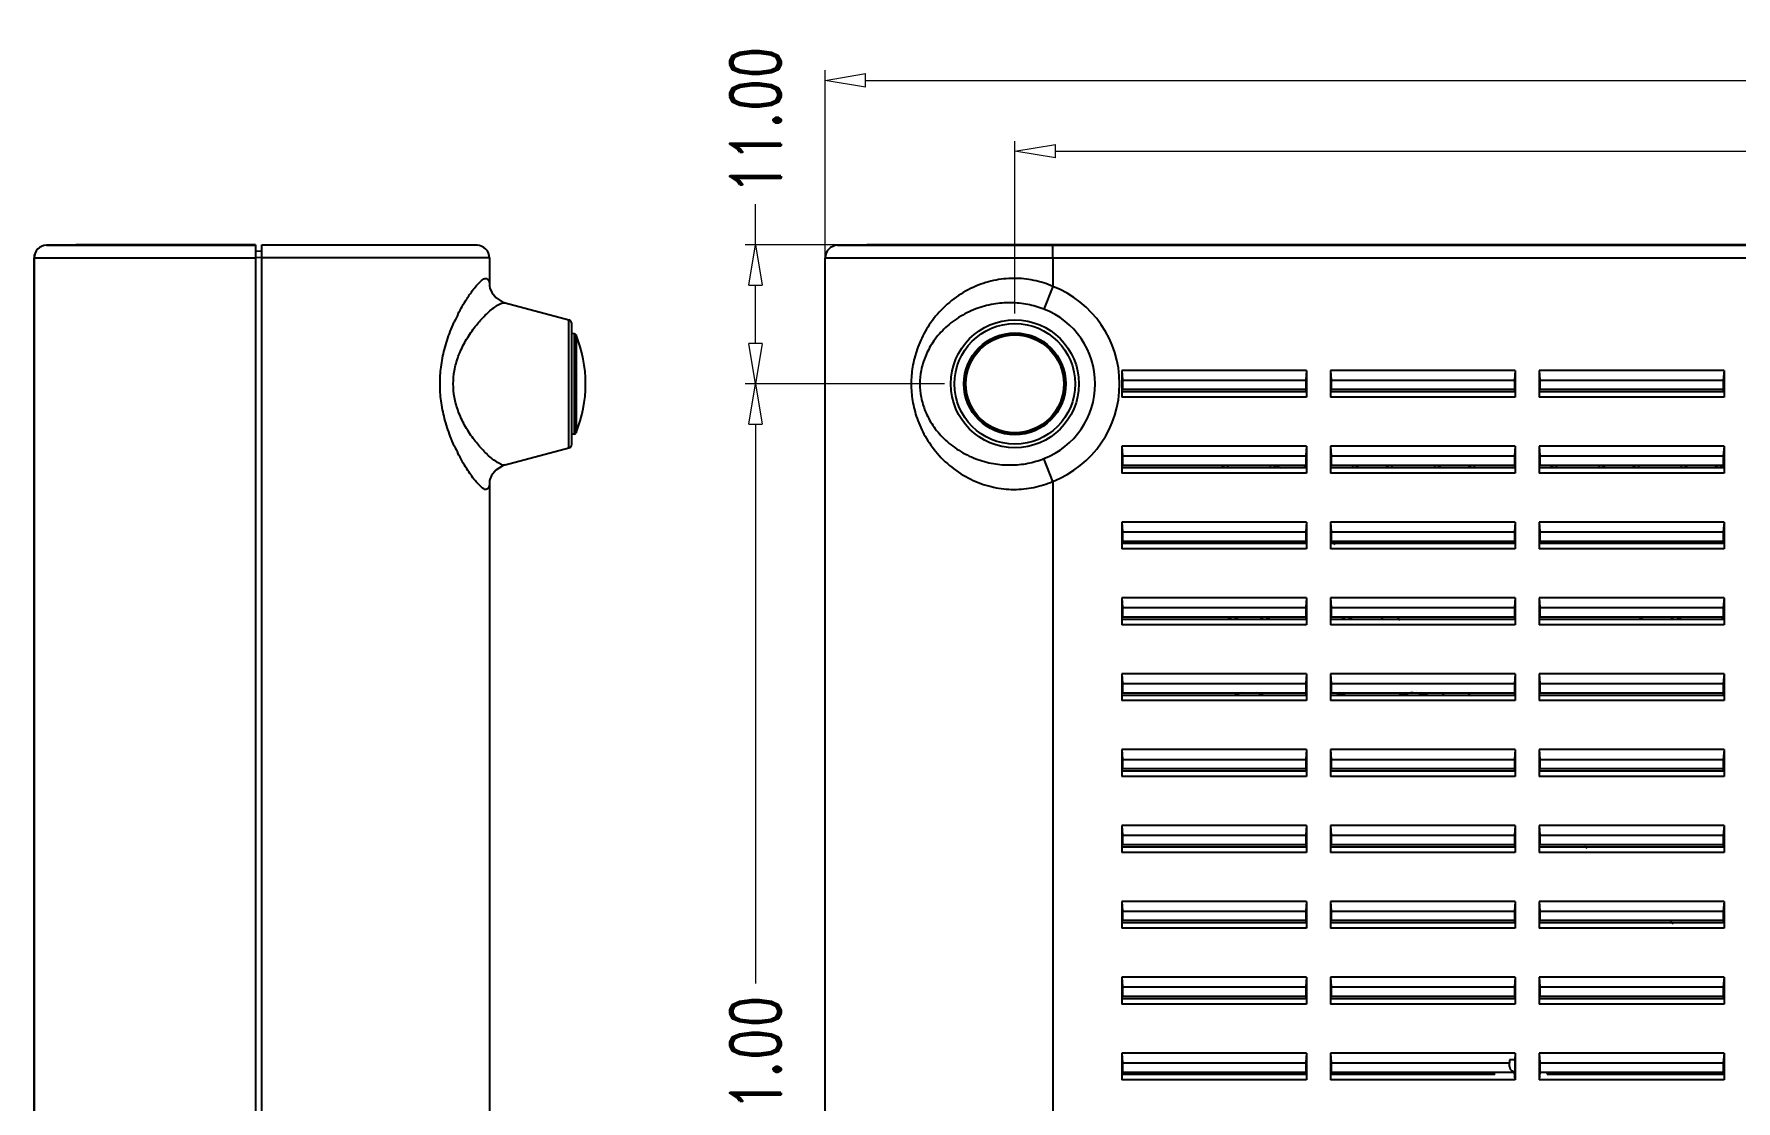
# Model space of a CAD drawing. Header units: millimetres. Extents: x 4086 to 4666, y 411 to 814.
# Drawn here: x 4360.4 to 4495, y 635.8 to 720.2 of the extents above; entities that cross this region are included whole.
import ezdxf

# ---------------------------------------------------------------- set-up
doc = ezdxf.new("R2010")
doc.units = ezdxf.units.MM
doc.layers.add('dim', color=82, linetype='Continuous', lineweight=9)
doc.styles.add('ROMAND', font='romand.shx', dxfattribs={"width": 0.75, "bigfont": 'gbcbig.shx'})
doc.dimstyles.new('YanXiu', dxfattribs={"dimtxt": 2.5, "dimasz": 2.2, "dimexe": 1, "dimexo": 0, "dimgap": 0.66, "dimtad": 0, "dimzin": 1, "dimdsep": 46, "dimtxsty": 'ROMAND', "dimblk": 'CLOSEDBLANK', "dimcen": 0, "dimclrd": 3, "dimclre": 3, "dimclrt": 7, "dimazin": 0, "dimtfac": 1, "dimtofl": 0, "dimtmove": 0, "dimatfit": 3, "dimldrblk": 'CLOSEDBLANK', "dimfxl": 1, "dimlwd": 5, "dimlwe": 5, "dimarcsym": 0})

# ---------------------------------------------------------------- blocks, each defined once
blk = doc.blocks.new('_ClosedBlank')
at = {"color": 0, "linetype": 'ByBlock', "lineweight": -2}
for p, q in [((-1, 0.167), (0, 0)), ((-1, 0.167), (-1, -0.167)), ((0, 0), (-1, -0.167))]:
    blk.add_line(p, q, dxfattribs=at)
blk = doc.blocks.new('*D115')
at = {"layer": 'Defpoints', "color": 0}
for p in [(4617.96, 710.95), (4437.96, 698.11), (4617.96, 698.11)]:
    blk.add_point(p, dxfattribs=at)
at = {"layer": 'dim', "color": 3, "lineweight": 5}
for p, q in [((4437.96, 698.11), (4437.96, 711.75)), ((4617.96, 698.11), (4617.96, 711.75)), ((4441.16, 710.95), (4519.87, 710.95)), ((4614.76, 710.95), (4536.04, 710.95))]:
    blk.add_line(p, q, dxfattribs=at)
at = {"layer": 'dim', "color": 3, "lineweight": 5, "xscale": 3.2, "yscale": 3.2, "zscale": 3.2, "rotation": 180}
blk.add_blockref('_ClosedBlank', (4437.96, 710.95), dxfattribs=at)
at = {"layer": 'dim', "color": 3, "lineweight": 5, "xscale": 3.2, "yscale": 3.2, "zscale": 3.2}
blk.add_blockref('_ClosedBlank', (4617.96, 710.95), dxfattribs=at)
at = {"layer": 'dim', "color": 7, "insert": (4527.96, 710.95), "char_height": 4, "attachment_point": 5, "style": 'ROMAND'}
blk.add_mtext('180.00', dxfattribs=at)
blk = doc.blocks.new('*D116')
at = {"layer": 'Defpoints', "color": 0}
for p in [(4632.96, 716.55), (4422.96, 702.5), (4632.96, 702.5)]:
    blk.add_point(p, dxfattribs=at)
at = {"layer": 'dim', "color": 3, "lineweight": 5}
for p, q in [((4422.96, 702.5), (4422.96, 717.35)), ((4632.96, 702.5), (4632.96, 717.35)), ((4426.16, 716.55), (4519.66, 716.55)), ((4629.76, 716.55), (4536.26, 716.55))]:
    blk.add_line(p, q, dxfattribs=at)
at = {"layer": 'dim', "color": 3, "lineweight": 5, "xscale": 3.2, "yscale": 3.2, "zscale": 3.2, "rotation": 180}
blk.add_blockref('_ClosedBlank', (4422.96, 716.55), dxfattribs=at)
at = {"layer": 'dim', "color": 3, "lineweight": 5, "xscale": 3.2, "yscale": 3.2, "zscale": 3.2}
blk.add_blockref('_ClosedBlank', (4632.96, 716.55), dxfattribs=at)
at = {"layer": 'dim', "color": 7, "insert": (4527.96, 716.55), "char_height": 4, "attachment_point": 5, "style": 'ROMAND'}
blk.add_mtext('210.00', dxfattribs=at)
blk = doc.blocks.new('*D117')
at = {"layer": 'Defpoints', "color": 0}
for p in [(4426.26, 703.55), (4417.45, 692.55), (4432.39, 692.55)]:
    blk.add_point(p, dxfattribs=at)
at = {"layer": 'dim', "color": 3, "lineweight": 5}
for p, q in [((4417.45, 703.55), (4417.45, 706.75)), ((4426.26, 703.55), (4416.65, 703.55)), ((4417.45, 695.75), (4417.45, 700.35)), ((4432.39, 692.55), (4416.65, 692.55))]:
    blk.add_line(p, q, dxfattribs=at)
at = {"layer": 'dim', "color": 3, "lineweight": 5, "xscale": 3.2, "yscale": 3.2, "zscale": 3.2}
for p, rotation in [((4417.45, 703.55), 90), ((4417.45, 692.55), 270)]:
    blk.add_blockref('_ClosedBlank', p, dxfattribs=dict(at, rotation=rotation))
at = {"layer": 'dim', "color": 7, "insert": (4417.45, 713.4), "char_height": 4, "attachment_point": 5, "rotation": 90, "style": 'ROMAND'}
blk.add_mtext('11.00', dxfattribs=at)
blk = doc.blocks.new('*D118')
at = {"layer": 'Defpoints', "color": 0}
for p in [(4432.39, 692.55), (4417.45, 581.55), (4432.39, 581.55)]:
    blk.add_point(p, dxfattribs=at)
at = {"layer": 'dim', "color": 3, "lineweight": 5}
for p, q in [((4432.39, 692.55), (4416.65, 692.55)), ((4417.45, 689.35), (4417.45, 645.13)), ((4417.45, 584.75), (4417.45, 628.96)), ((4432.39, 581.55), (4416.65, 581.55))]:
    blk.add_line(p, q, dxfattribs=at)
at = {"layer": 'dim', "color": 3, "lineweight": 5, "xscale": 3.2, "yscale": 3.2, "zscale": 3.2}
for p, rotation in [((4417.45, 692.55), 90), ((4417.45, 581.55), 270)]:
    blk.add_blockref('_ClosedBlank', p, dxfattribs=dict(at, rotation=rotation))
at = {"layer": 'dim', "color": 7, "insert": (4417.45, 637.05), "char_height": 4, "attachment_point": 5, "rotation": 90, "style": 'ROMAND'}
blk.add_mtext('111.00', dxfattribs=at)

msp = doc.modelspace()

# ---------------------------------------------------------------- linework, layer by layer
at = {"color": 7, "linetype": 'Continuous'}
for p, q in [((4360.425, 702.505), (4360.425, 606.546)), ((4360.432, 702.505), (4377.925, 702.505)), ((4360.432, 606.546), (4360.432, 702.505)), ((4360.725, 703.215), (4360.725, 703.22)), ((4363.725, 703.546), (4361.408, 703.505)), ((4361.408, 703.505), (4377.925, 703.505)), ((4377.925, 703.546), (4363.725, 703.546)), ((4377.925, 703.546), (4377.925, 606.546)), ((4377.925, 703.072), (4378.425, 703.046)), ((4377.925, 702.573), (4378.425, 702.546)), ((4378.425, 703.546), (4393.125, 703.546)), ((4378.425, 606.546), (4378.425, 703.546)), ((4395.443, 703.505), (4378.425, 703.505)), ((4396.425, 702.505), (4378.425, 702.505)), ((4393.125, 703.546), (4395.443, 703.505)), ((4396.425, 702.505), (4396.425, 700.259)), ((4422.958, 702.507), (4632.958, 702.507)), ((4422.958, 581.728), (4422.958, 702.506)), ((4426.258, 703.547), (4423.94, 703.506)), ((4423.94, 703.506), (4631.975, 703.506)), ((4629.658, 703.547), (4426.258, 703.547)), ((4440.958, 702.507), (4440.958, 703.506)), ((4440.958, 702.507), (4440.958, 700.26)), ((4396.599, 699.778), (4396.6, 699.777)), ((4440.958, 700.26), (4440.257, 698.46)), ((4397.664, 698.955), (4402.703, 697.605)), ((4402.703, 687.486), (4402.703, 697.605)), ((4402.925, 687.776), (4402.925, 697.315)), ((4403.121, 696.516), (4402.925, 696.52)), ((4403.121, 696.516), (4403.121, 688.575)), ((4403.266, 696.417), (4403.266, 688.675)), ((4461.015, 693.617), (4446.4, 693.617)), ((4446.4, 693.617), (4446.458, 692.847)), ((4446.4, 693.617), (4446.4, 691.492)), ((4446.458, 692.847), (4460.958, 692.847)), ((4446.458, 692.847), (4446.458, 692.093)), ((4461.015, 693.617), (4460.958, 692.847)), ((4460.958, 692.847), (4460.958, 692.093)), ((4461.015, 693.617), (4461.015, 691.492)), ((4477.515, 693.617), (4462.9, 693.617)), ((4462.9, 693.617), (4462.9, 691.492)), ((4462.9, 693.617), (4462.958, 692.847)), ((4462.958, 692.847), (4477.458, 692.847)), ((4462.958, 692.847), (4462.958, 692.093)), ((4477.515, 693.617), (4477.458, 692.847)), ((4477.458, 692.847), (4477.458, 692.093)), ((4477.515, 693.617), (4477.515, 691.492)), ((4494.015, 693.617), (4479.4, 693.617)), ((4479.4, 693.617), (4479.4, 691.492)), ((4479.4, 693.617), (4479.458, 692.847)), ((4479.458, 692.847), (4493.958, 692.847)), ((4479.458, 692.847), (4479.458, 692.093)), ((4494.015, 693.617), (4493.958, 692.847)), ((4493.958, 692.847), (4493.958, 692.093)), ((4494.015, 693.617), (4494.015, 691.492)), ((4446.458, 691.911), (4446.44, 692.093)), ((4460.975, 691.911), (4446.44, 691.911)), ((4460.958, 692.093), (4446.458, 692.093)), ((4460.958, 691.911), (4460.975, 692.093)), ((4462.958, 691.911), (4462.94, 692.093)), ((4477.475, 691.911), (4462.94, 691.911)), ((4477.458, 692.093), (4462.958, 692.093)), ((4477.458, 691.911), (4477.475, 692.093)), ((4479.458, 691.911), (4479.44, 692.093)), ((4493.975, 691.911), (4479.44, 691.911)), ((4493.958, 692.093), (4479.458, 692.093)), ((4493.958, 691.911), (4493.975, 692.093)), ((4461.015, 691.492), (4446.4, 691.492)), ((4477.515, 691.492), (4462.9, 691.492)), ((4494.015, 691.492), (4479.4, 691.492)), ((4397.664, 686.136), (4402.703, 687.486)), ((4403.121, 688.575), (4402.925, 688.572)), ((4461.015, 687.617), (4446.4, 687.617)), ((4446.4, 687.617), (4446.4, 685.492)), ((4446.4, 687.617), (4446.458, 686.847)), ((4461.015, 687.617), (4460.958, 686.847)), ((4461.015, 687.617), (4461.015, 685.492)), ((4477.515, 687.617), (4462.9, 687.617)), ((4462.9, 687.617), (4462.9, 685.492)), ((4462.9, 687.617), (4462.958, 686.847)), ((4477.515, 687.617), (4477.458, 686.847)), ((4477.515, 687.617), (4477.515, 685.492)), ((4494.015, 687.617), (4479.4, 687.617)), ((4479.4, 687.617), (4479.4, 685.492)), ((4479.4, 687.617), (4479.458, 686.847)), ((4494.015, 687.617), (4493.958, 686.847)), ((4494.015, 687.617), (4494.015, 685.492)), ((4397.678, 686.14), (4397.424, 686.051)), ((4440.958, 684.833), (4440.257, 686.634)), ((4446.458, 686.847), (4460.958, 686.847)), ((4446.458, 686.847), (4446.458, 686.093)), ((4460.958, 686.847), (4460.958, 686.093)), ((4462.958, 686.847), (4477.458, 686.847)), ((4462.958, 686.847), (4462.958, 686.093)), ((4477.458, 686.847), (4477.458, 686.093)), ((4479.458, 686.847), (4493.958, 686.847)), ((4479.458, 686.847), (4479.458, 686.093)), ((4493.958, 686.847), (4493.958, 686.093)), ((4396.425, 684.832), (4396.425, 606.546)), ((4396.426, 684.817), (4396.425, 684.83)), ((4396.441, 684.909), (4396.426, 684.818)), ((4396.457, 684.974), (4396.441, 684.908)), ((4396.599, 685.313), (4396.456, 684.973)), ((4396.925, 685.724), (4396.924, 685.723)), ((4440.958, 684.833), (4440.958, 599.131)), ((4461.015, 685.492), (4446.4, 685.492)), ((4446.458, 685.911), (4446.44, 686.093)), ((4460.975, 685.911), (4446.44, 685.911)), ((4460.958, 686.093), (4446.458, 686.093)), ((4460.958, 685.911), (4460.975, 686.093)), ((4477.515, 685.492), (4462.9, 685.492)), ((4462.958, 685.911), (4462.94, 686.093)), ((4477.475, 685.911), (4462.94, 685.911)), ((4477.458, 686.093), (4462.958, 686.093)), ((4477.458, 685.911), (4477.475, 686.093)), ((4494.015, 685.492), (4479.4, 685.492)), ((4479.458, 685.911), (4479.44, 686.093)), ((4493.975, 685.911), (4479.44, 685.911)), ((4493.958, 686.093), (4479.458, 686.093)), ((4493.958, 685.911), (4493.975, 686.093)), ((4461.015, 681.617), (4446.4, 681.617)), ((4446.4, 681.617), (4446.4, 679.492)), ((4446.4, 681.617), (4446.458, 680.847)), ((4446.458, 680.847), (4460.958, 680.847)), ((4446.458, 680.847), (4446.458, 680.093)), ((4461.015, 681.617), (4460.958, 680.847)), ((4460.958, 680.847), (4460.958, 680.093)), ((4461.015, 681.617), (4461.015, 679.492)), ((4477.515, 681.617), (4462.9, 681.617)), ((4462.9, 681.617), (4462.9, 679.492)), ((4462.9, 681.617), (4462.958, 680.847)), ((4462.958, 680.847), (4477.458, 680.847)), ((4462.958, 680.847), (4462.958, 680.093)), ((4477.515, 681.617), (4477.458, 680.847)), ((4477.458, 680.847), (4477.458, 680.093)), ((4477.515, 681.617), (4477.515, 679.492)), ((4494.015, 681.617), (4479.4, 681.617)), ((4479.4, 681.617), (4479.4, 679.492)), ((4479.4, 681.617), (4479.458, 680.847)), ((4479.458, 680.847), (4493.958, 680.847)), ((4479.458, 680.847), (4479.458, 680.093)), ((4494.015, 681.617), (4493.958, 680.847)), ((4493.958, 680.847), (4493.958, 680.093)), ((4494.015, 681.617), (4494.015, 679.492)), ((4461.015, 679.492), (4446.4, 679.492)), ((4446.458, 679.911), (4446.44, 680.093)), ((4460.975, 679.911), (4446.44, 679.911)), ((4460.958, 680.093), (4446.458, 680.093)), ((4460.958, 679.911), (4460.975, 680.093)), ((4477.515, 679.492), (4462.9, 679.492)), ((4462.958, 679.911), (4462.94, 680.093)), ((4477.475, 679.911), (4462.94, 679.911)), ((4477.458, 680.093), (4462.958, 680.093)), ((4463.057, 680.089), (4463.105, 680.03)), ((4463.105, 680.03), (4463.25, 679.853)), ((4477.458, 679.911), (4477.475, 680.093)), ((4494.015, 679.492), (4479.4, 679.492)), ((4479.458, 679.911), (4479.44, 680.093)), ((4493.975, 679.911), (4479.44, 679.911)), ((4493.958, 680.093), (4479.458, 680.093)), ((4493.958, 679.911), (4493.975, 680.093)), ((4461.015, 675.617), (4446.4, 675.617)), ((4446.4, 675.617), (4446.4, 673.492)), ((4446.4, 675.617), (4446.458, 674.847)), ((4461.015, 675.617), (4460.958, 674.847)), ((4461.015, 675.617), (4461.015, 673.492)), ((4477.515, 675.617), (4462.9, 675.617)), ((4462.9, 675.617), (4462.9, 673.492)), ((4462.9, 675.617), (4462.958, 674.847)), ((4477.515, 675.617), (4477.458, 674.847)), ((4477.515, 675.617), (4477.515, 673.492)), ((4494.015, 675.617), (4479.4, 675.617)), ((4479.4, 675.617), (4479.4, 673.492)), ((4479.4, 675.617), (4479.458, 674.847)), ((4494.015, 675.617), (4493.958, 674.847)), ((4494.015, 675.617), (4494.015, 673.492)), ((4446.458, 673.911), (4446.44, 674.093)), ((4446.458, 674.847), (4460.958, 674.847)), ((4446.458, 674.847), (4446.458, 674.093)), ((4460.958, 674.093), (4446.458, 674.093)), ((4460.958, 674.847), (4460.958, 674.093)), ((4460.958, 673.911), (4460.975, 674.093)), ((4462.958, 673.911), (4462.94, 674.093)), ((4462.958, 674.847), (4477.458, 674.847)), ((4462.958, 674.847), (4462.958, 674.093)), ((4477.458, 674.093), (4462.958, 674.093)), ((4467.076, 673.881), (4466.933, 674.066)), ((4468.223, 674.045), (4468.388, 673.859)), ((4477.458, 674.847), (4477.458, 674.093)), ((4477.458, 673.911), (4477.475, 674.093)), ((4479.458, 673.911), (4479.44, 674.093)), ((4479.458, 674.847), (4493.958, 674.847)), ((4479.458, 674.847), (4479.458, 674.093)), ((4493.958, 674.093), (4479.458, 674.093)), ((4493.958, 674.847), (4493.958, 674.093)), ((4493.958, 673.911), (4493.975, 674.093)), ((4461.015, 673.492), (4446.4, 673.492)), ((4460.975, 673.911), (4446.44, 673.911)), ((4477.515, 673.492), (4462.9, 673.492)), ((4477.475, 673.911), (4462.94, 673.911)), ((4494.015, 673.492), (4479.4, 673.492)), ((4493.975, 673.911), (4479.44, 673.911)), ((4461.015, 669.617), (4446.4, 669.617)), ((4446.4, 669.617), (4446.4, 667.492)), ((4446.4, 669.617), (4446.458, 668.847)), ((4446.458, 668.847), (4460.958, 668.847)), ((4446.458, 668.847), (4446.458, 668.093)), ((4461.015, 669.617), (4460.958, 668.847)), ((4460.958, 668.847), (4460.958, 668.093)), ((4461.015, 669.617), (4461.015, 667.492)), ((4477.515, 669.617), (4462.9, 669.617)), ((4462.9, 669.617), (4462.9, 667.492)), ((4462.9, 669.617), (4462.958, 668.847)), ((4462.958, 668.847), (4477.458, 668.847)), ((4462.958, 668.847), (4462.958, 668.093)), ((4477.515, 669.617), (4477.458, 668.847)), ((4477.458, 668.847), (4477.458, 668.093)), ((4477.515, 669.617), (4477.515, 667.492)), ((4494.015, 669.617), (4479.4, 669.617)), ((4479.4, 669.617), (4479.4, 667.492)), ((4479.4, 669.617), (4479.458, 668.847)), ((4479.458, 668.847), (4493.958, 668.847)), ((4479.458, 668.847), (4479.458, 668.093)), ((4494.015, 669.617), (4493.958, 668.847)), ((4493.958, 668.847), (4493.958, 668.093)), ((4494.015, 669.617), (4494.015, 667.492)), ((4461.015, 667.492), (4446.4, 667.492)), ((4446.458, 667.911), (4446.44, 668.093)), ((4460.975, 667.911), (4446.44, 667.911)), ((4460.958, 668.093), (4446.458, 668.093)), ((4460.958, 667.911), (4460.975, 668.093)), ((4477.515, 667.492), (4462.9, 667.492)), ((4462.958, 667.911), (4462.94, 668.093)), ((4477.475, 667.911), (4462.94, 667.911)), ((4477.458, 668.093), (4462.958, 668.093)), ((4471.915, 667.877), (4471.765, 668.056)), ((4473.826, 668.055), (4474, 667.878)), ((4477.458, 667.911), (4477.475, 668.093)), ((4494.015, 667.492), (4479.4, 667.492)), ((4479.458, 667.911), (4479.44, 668.093)), ((4493.975, 667.911), (4479.44, 667.911)), ((4493.958, 668.093), (4479.458, 668.093)), ((4493.958, 667.911), (4493.975, 668.093)), ((4461.015, 663.617), (4446.4, 663.617)), ((4446.4, 663.617), (4446.4, 661.492)), ((4446.4, 663.617), (4446.458, 662.847)), ((4461.015, 663.617), (4460.958, 662.847)), ((4461.015, 663.617), (4461.015, 661.492)), ((4477.515, 663.617), (4462.9, 663.617)), ((4462.9, 663.617), (4462.9, 661.492)), ((4462.9, 663.617), (4462.958, 662.847)), ((4477.515, 663.617), (4477.458, 662.847)), ((4477.515, 663.617), (4477.515, 661.492)), ((4494.015, 663.617), (4479.4, 663.617)), ((4479.4, 663.617), (4479.4, 661.492)), ((4479.4, 663.617), (4479.458, 662.847)), ((4494.015, 663.617), (4493.958, 662.847)), ((4494.015, 663.617), (4494.015, 661.492)), ((4446.458, 661.911), (4446.44, 662.093)), ((4460.975, 661.911), (4446.44, 661.911)), ((4446.458, 662.847), (4460.958, 662.847)), ((4446.458, 662.847), (4446.458, 662.093)), ((4460.958, 662.093), (4446.458, 662.093)), ((4460.958, 662.847), (4460.958, 662.093)), ((4460.958, 661.911), (4460.975, 662.093)), ((4462.958, 661.911), (4462.94, 662.093)), ((4477.475, 661.911), (4462.94, 661.911)), ((4462.958, 662.847), (4477.458, 662.847)), ((4462.958, 662.847), (4462.958, 662.093)), ((4477.458, 662.093), (4462.958, 662.093)), ((4477.458, 662.847), (4477.458, 662.093)), ((4477.458, 661.911), (4477.475, 662.093)), ((4479.458, 661.911), (4479.44, 662.093)), ((4493.975, 661.911), (4479.44, 661.911)), ((4479.458, 662.847), (4493.958, 662.847)), ((4479.458, 662.847), (4479.458, 662.093)), ((4493.958, 662.093), (4479.458, 662.093)), ((4493.958, 662.847), (4493.958, 662.093)), ((4493.958, 661.911), (4493.975, 662.093)), ((4461.015, 661.492), (4446.4, 661.492)), ((4477.515, 661.492), (4462.9, 661.492)), ((4494.015, 661.492), (4479.4, 661.492)), ((4461.015, 657.617), (4446.4, 657.617)), ((4446.4, 657.617), (4446.4, 655.492)), ((4446.4, 657.617), (4446.458, 656.847)), ((4446.458, 656.847), (4460.958, 656.847)), ((4446.458, 656.847), (4446.458, 656.093)), ((4461.015, 657.617), (4460.958, 656.847)), ((4460.958, 656.847), (4460.958, 656.093)), ((4461.015, 657.617), (4461.015, 655.492)), ((4477.515, 657.617), (4462.9, 657.617)), ((4462.9, 657.617), (4462.9, 655.492)), ((4462.9, 657.617), (4462.958, 656.847)), ((4462.958, 656.847), (4477.458, 656.847)), ((4462.958, 656.847), (4462.958, 656.093)), ((4477.515, 657.617), (4477.458, 656.847)), ((4477.458, 656.847), (4477.458, 656.093)), ((4477.515, 657.617), (4477.515, 655.492)), ((4494.015, 657.617), (4479.4, 657.617)), ((4479.4, 657.617), (4479.4, 655.492)), ((4479.4, 657.617), (4479.458, 656.847)), ((4479.458, 656.847), (4493.958, 656.847)), ((4479.458, 656.847), (4479.458, 656.093)), ((4494.015, 657.617), (4493.958, 656.847)), ((4493.958, 656.847), (4493.958, 656.093)), ((4494.015, 657.617), (4494.015, 655.492)), ((4461.015, 655.492), (4446.4, 655.492)), ((4446.458, 655.911), (4446.44, 656.093)), ((4460.975, 655.911), (4446.44, 655.911)), ((4460.958, 656.093), (4446.458, 656.093)), ((4460.958, 655.911), (4460.975, 656.093)), ((4477.515, 655.492), (4462.9, 655.492)), ((4462.958, 655.911), (4462.94, 656.093)), ((4477.475, 655.911), (4462.94, 655.911)), ((4477.458, 656.093), (4462.958, 656.093)), ((4477.458, 655.911), (4477.475, 656.093)), ((4494.015, 655.492), (4479.4, 655.492)), ((4479.458, 655.911), (4479.44, 656.093)), ((4493.975, 655.911), (4479.44, 655.911)), ((4493.958, 656.093), (4479.458, 656.093)), ((4493.958, 655.911), (4493.975, 656.093)), ((4461.015, 651.617), (4446.4, 651.617)), ((4446.4, 651.617), (4446.4, 649.492)), ((4446.4, 651.617), (4446.458, 650.847)), ((4461.015, 651.617), (4460.958, 650.847)), ((4461.015, 651.617), (4461.015, 649.492)), ((4477.515, 651.617), (4462.9, 651.617)), ((4462.9, 651.617), (4462.9, 649.492)), ((4462.9, 651.617), (4462.958, 650.847)), ((4477.515, 651.617), (4477.458, 650.847)), ((4477.515, 651.617), (4477.515, 649.492)), ((4494.015, 651.617), (4479.4, 651.617)), ((4479.4, 651.617), (4479.4, 649.492)), ((4479.4, 651.617), (4479.458, 650.847)), ((4494.015, 651.617), (4493.958, 650.847)), ((4494.015, 651.617), (4494.015, 649.492)), ((4446.458, 649.911), (4446.44, 650.093)), ((4460.975, 649.911), (4446.44, 649.911)), ((4446.458, 650.847), (4460.958, 650.847)), ((4446.458, 650.847), (4446.458, 650.093)), ((4460.958, 650.093), (4446.458, 650.093)), ((4460.958, 650.847), (4460.958, 650.093)), ((4460.958, 649.911), (4460.975, 650.093)), ((4462.958, 649.911), (4462.94, 650.093)), ((4477.475, 649.911), (4462.94, 649.911)), ((4462.958, 650.847), (4477.458, 650.847)), ((4462.958, 650.847), (4462.958, 650.093)), ((4477.458, 650.093), (4462.958, 650.093)), ((4477.458, 650.847), (4477.458, 650.093)), ((4477.458, 649.911), (4477.475, 650.093)), ((4479.458, 649.911), (4479.44, 650.093)), ((4493.975, 649.911), (4479.44, 649.911)), ((4479.458, 650.847), (4493.958, 650.847)), ((4479.458, 650.847), (4479.458, 650.093)), ((4493.958, 650.093), (4479.458, 650.093)), ((4493.958, 650.847), (4493.958, 650.093)), ((4493.958, 649.911), (4493.975, 650.093)), ((4461.015, 649.492), (4446.4, 649.492)), ((4477.515, 649.492), (4462.9, 649.492)), ((4494.015, 649.492), (4479.4, 649.492)), ((4461.015, 645.617), (4446.4, 645.617)), ((4446.4, 645.617), (4446.4, 643.492)), ((4446.4, 645.617), (4446.458, 644.847)), ((4446.458, 644.847), (4460.958, 644.847)), ((4446.458, 644.847), (4446.458, 644.093)), ((4461.015, 645.617), (4460.958, 644.847)), ((4460.958, 644.847), (4460.958, 644.093)), ((4461.015, 645.617), (4461.015, 643.492)), ((4477.515, 645.617), (4462.9, 645.617)), ((4462.9, 645.617), (4462.9, 643.492)), ((4462.9, 645.617), (4462.958, 644.847)), ((4462.958, 644.847), (4477.458, 644.847)), ((4462.958, 644.847), (4462.958, 644.093)), ((4477.515, 645.617), (4477.458, 644.847)), ((4477.458, 644.847), (4477.458, 644.093)), ((4477.515, 645.617), (4477.515, 643.492)), ((4494.015, 645.617), (4479.4, 645.617)), ((4479.4, 645.617), (4479.4, 643.492)), ((4479.4, 645.617), (4479.458, 644.847)), ((4479.458, 644.847), (4493.958, 644.847)), ((4479.458, 644.847), (4479.458, 644.093)), ((4494.015, 645.617), (4493.958, 644.847)), ((4493.958, 644.847), (4493.958, 644.093)), ((4494.015, 645.617), (4494.015, 643.492)), ((4461.015, 643.492), (4446.4, 643.492)), ((4446.458, 643.911), (4446.44, 644.093)), ((4460.975, 643.911), (4446.44, 643.911)), ((4460.958, 644.093), (4446.458, 644.093)), ((4460.958, 643.911), (4460.975, 644.093)), ((4477.515, 643.492), (4462.9, 643.492)), ((4462.958, 643.911), (4462.94, 644.093)), ((4477.475, 643.911), (4462.94, 643.911)), ((4477.458, 644.093), (4462.958, 644.093)), ((4477.458, 643.911), (4477.475, 644.093)), ((4494.015, 643.492), (4479.4, 643.492)), ((4479.458, 643.911), (4479.44, 644.093)), ((4493.975, 643.911), (4479.44, 643.911)), ((4493.958, 644.093), (4479.458, 644.093)), ((4493.958, 643.911), (4493.975, 644.093)), ((4461.015, 639.617), (4446.4, 639.617)), ((4446.4, 639.617), (4446.4, 637.492)), ((4446.4, 639.617), (4446.458, 638.847)), ((4461.015, 639.617), (4460.958, 638.847)), ((4461.015, 639.617), (4461.015, 637.492)), ((4477.515, 639.617), (4462.9, 639.617)), ((4462.9, 639.617), (4462.9, 637.492)), ((4462.9, 639.617), (4462.958, 638.847)), ((4477.068, 639.081), (4477.06, 638.847)), ((4477.475, 639.081), (4477.068, 639.081)), ((4477.515, 639.617), (4477.475, 639.081)), ((4477.475, 639.081), (4477.475, 638.158)), ((4477.515, 639.617), (4477.515, 637.492)), ((4494.015, 639.617), (4479.4, 639.617)), ((4479.4, 639.617), (4479.4, 637.492)), ((4479.4, 639.617), (4479.458, 638.847)), ((4494.015, 639.617), (4493.958, 638.847)), ((4494.015, 639.617), (4494.015, 637.492)), ((4446.458, 637.911), (4446.44, 638.093)), ((4460.975, 637.911), (4446.44, 637.911)), ((4446.458, 638.847), (4460.958, 638.847)), ((4446.458, 638.847), (4446.458, 638.093)), ((4460.958, 638.093), (4446.458, 638.093)), ((4460.958, 638.847), (4460.958, 638.093)), ((4460.958, 637.911), (4460.975, 638.093)), ((4462.958, 637.911), (4462.94, 638.093)), ((4475.888, 637.911), (4462.94, 637.911)), ((4462.958, 638.847), (4477.06, 638.847)), ((4462.958, 638.847), (4462.958, 638.093)), ((4477.458, 638.093), (4462.958, 638.093)), ((4477.06, 638.56), (4477.06, 638.847)), ((4477.458, 638.149), (4477.458, 638.093)), ((4477.515, 637.492), (4477.458, 638.093)), ((4477.461, 638.149), (4477.466, 638.153)), ((4477.466, 638.153), (4477.475, 638.158)), ((4479.458, 638.093), (4479.4, 637.492)), ((4479.458, 638.847), (4493.958, 638.847)), ((4479.458, 638.847), (4479.458, 638.093)), ((4493.958, 638.093), (4479.458, 638.093)), ((4493.975, 637.911), (4480.027, 637.911)), ((4493.958, 638.847), (4493.958, 638.093)), ((4493.958, 637.911), (4493.975, 638.093)), ((4461.015, 637.492), (4446.4, 637.492)), ((4477.515, 637.492), (4462.9, 637.492)), ((4494.015, 637.492), (4479.4, 637.492))]:
    msp.add_line(p, q, dxfattribs=at)
for points in [[(4396.425, 700.282), (4396.426, 700.274), (4396.457, 700.117), (4396.6, 699.777), (4396.925, 699.368), (4397.425, 699.041), (4397.678, 698.952)], [(4397.425, 686.051), (4396.924, 685.723), (4396.599, 685.313)]]:
    msp.add_lwpolyline(points, dxfattribs=at)
for radius in [5.06, 4.77, 4.026, 3.97, 3.871]:
    msp.add_circle((4437.958, 692.547), radius, dxfattribs=at)
for centre, radius, start, end in [((4361.425, 702.505), 1, 91, 180), ((4361.436, 702.506), 1.004, 135.08252, 180.05567), ((4395.425, 702.505), 1, 0, 88.99991), ((4423.958, 702.507), 1, 91.01023, 180.03046), ((4437.958, 692.547), 8.276, 291.25305, 68.74694), ((4405.787, 692.161), 13.224, 146.77683, 147.46373), ((4437.958, 692.547), 6.344, 291.25257, 68.74743), ((4407.423, 691.19), 15.128, 153.08289, 155.5905), ((4402.625, 697.315), 0.3, 0, 75), ((4403.118, 696.356), 0.16, 22.20289, 89), ((4393.782, 692.546), 10.244, 337.79711, 22.20289), ((4407.414, 693.897), 15.118, 204.40898, 206.91877), ((4402.625, 687.776), 0.3, 285, 0), ((4403.118, 688.735), 0.16, 271, 337.79711), ((4456.458, 685.547), 2.165, 165.13924, 170.14), ((4456.458, 685.547), 2.065, 164.75349, 169.87719), ((4456.458, 685.547), 1.765, 162.01887, 168.14556), ((4456.458, 685.547), 1.765, 11.84372, 17.99772), ((4456.458, 685.547), 2.065, 10.12034, 15.2524), ((4456.362, 685.513), 2.267, 10.12642, 14.84363), ((4557.093, 837.395), 180.507, 236.95446, 237.06841), ((4462.958, 685.547), 2.165, 166.9197, 169.32657), ((4462.958, 685.547), 2.065, 164.75852, 169.56219), ((4462.958, 685.547), 1.765, 11.84372, 17.99771), ((4462.958, 685.547), 2.065, 10.12034, 15.25239), ((4462.958, 685.547), 2.165, 9.87944, 14.90097), ((4469.458, 685.547), 2.165, 165.09903, 170.12056), ((4469.458, 685.547), 2.065, 164.75348, 169.87719), ((4469.458, 685.547), 1.765, 162.01886, 168.14556), ((4469.458, 685.547), 1.765, 11.84372, 17.99771), ((4469.458, 685.547), 2.065, 10.12034, 15.25239), ((4469.458, 685.547), 2.165, 9.87944, 14.90097), ((4475.958, 685.547), 2.165, 165.09903, 170.12056), ((4475.958, 685.547), 2.065, 164.75348, 169.87719), ((4475.958, 685.547), 1.765, 162.01886, 168.14556), ((4482.458, 685.547), 2.165, 165.09903, 170.12056), ((4482.458, 685.547), 2.065, 164.75348, 169.87719), ((4482.458, 685.547), 1.765, 162.01886, 168.14556), ((4482.458, 685.547), 1.765, 11.84372, 17.99771), ((4482.458, 685.547), 2.065, 10.12034, 15.25239), ((4482.458, 685.547), 2.165, 9.87944, 14.90097), ((4488.958, 685.547), 2.165, 165.09903, 170.12056), ((4488.958, 685.547), 2.065, 164.75348, 169.87719), ((4488.958, 685.547), 1.765, 162.01886, 168.14556), ((4488.958, 685.547), 1.765, 11.84372, 17.99771), ((4488.958, 685.547), 2.065, 10.12034, 15.25239), ((4488.958, 685.547), 2.165, 9.87944, 14.90097), ((4495.458, 685.547), 2.165, 165.09903, 170.12056), ((4495.458, 685.547), 2.065, 164.75348, 169.87719), ((4495.458, 685.547), 1.765, 163.41973, 168.14556), ((4456.458, 679.047), 2.165, 150.79086, 156.43917), ((4456.458, 679.047), 2.065, 149.57109, 155.28532), ((4456.458, 679.047), 1.765, 143.57292, 150.69579), ((4456.458, 679.047), 1.765, 29.30293, 36.38336), ((4456.458, 679.047), 2.065, 24.69402, 30.44623), ((4456.458, 679.047), 2.165, 23.56083, 29.20914), ((4475.958, 679.047), 2.165, 150.79086, 156.43917), ((4475.958, 679.047), 2.065, 149.57109, 155.28532), ((4475.958, 679.047), 1.765, 143.57292, 150.69579), ((4475.958, 679.047), 1.765, 31.14603, 36.38336), ((4482.458, 679.047), 2.165, 150.79086, 156.43917), ((4482.458, 679.047), 2.065, 149.57109, 155.28532), ((4482.458, 679.047), 1.765, 143.57292, 150.69579), ((4482.458, 679.047), 1.765, 29.30293, 36.38336), ((4482.458, 679.047), 2.065, 24.69402, 30.44623), ((4482.458, 679.047), 2.165, 23.56083, 29.20914), ((4488.958, 679.047), 2.165, 150.79086, 156.43917), ((4488.958, 679.047), 2.065, 149.57109, 155.28532), ((4488.958, 679.047), 1.765, 143.57292, 150.69579), ((4488.958, 679.047), 1.765, 29.30293, 36.38336), ((4488.958, 679.047), 2.065, 24.69402, 30.44623), ((4488.958, 679.047), 2.165, 23.56083, 29.20914), ((4495.458, 679.047), 2.165, 150.79086, 155.74987), ((4495.458, 679.047), 2.065, 150.85094, 155.28532), ((4495.458, 679.047), 1.765, 147.87345, 150.69579), ((4456.458, 672.547), 2.165, 134.02184, 140.55571), ((4456.458, 672.547), 2.065, 130.86781, 138.39537), ((4456.458, 672.547), 1.765, 118.61686, 128.5768), ((4456.458, 672.547), 1.765, 51.37524, 61.61772), ((4456.458, 672.547), 2.065, 41.72247, 49.02882), ((4456.458, 672.547), 2.165, 39.44429, 45.97816), ((4462.958, 672.547), 1.765, 50.78768, 61.84465), ((4462.958, 672.547), 2.065, 41.36888, 48.68714), ((4462.958, 672.547), 2.165, 39.44429, 45.97816), ((4488.958, 672.547), 2.165, 134.02184, 140.55571), ((4488.958, 672.547), 2.065, 131.24142, 138.57883), ((4488.958, 672.547), 1.765, 50.78768, 61.84465), ((4488.958, 672.547), 2.065, 41.36888, 48.68714), ((4488.958, 672.547), 2.165, 39.44429, 45.97816), ((4495.458, 672.547), 2.165, 136.94951, 140.55571), ((4495.458, 672.547), 2.065, 135.6738, 137.92047), ((4456.458, 666.047), 2.165, 106.75662, 120.14264), ((4456.458, 666.047), 2.165, 59.85736, 73.24338), ((4462.958, 666.047), 2.065, 65.13421, 84.08658), ((4462.958, 666.047), 2.165, 59.85736, 73.24338), ((4469.458, 666.047), 2.165, 106.75662, 120.14264), ((4469.458, 666.047), 2.065, 90.46224, 114.4129), ((4469.458, 666.047), 2.065, 65.13421, 84.08658), ((4469.458, 666.047), 2.165, 59.85736, 73.24338), ((4568.698, 745.808), 124.139, 226.32548, 226.4497), ((4552.853, 727.853), 100.185, 230.95955, 231.1332)]:
    msp.add_arc(centre, radius, start, end, dxfattribs=at)
for start_param, end_param in [(-4.3390251, -4.252918), (-2.0302673, -1.9441602)]:
    msp.add_ellipse((4477.958, 638.936), major_axis=(0, 2.312), ratio=0.9988494, start_param=start_param, end_param=end_param, dxfattribs=at)
for points, start_tangent, end_tangent in [([(4394.724, 699.407), (4395.289, 700.184), (4395.803, 700.717), (4396.157, 700.891), (4396.361, 700.735), (4396.425, 700.262)], (0.5479959, 0.836481), (-0.0014365, -0.999999)), ([(4440.958, 700.26), (4439.451, 700.736), (4437.877, 700.892), (4436.276, 700.717), (4434.664, 700.182), (4433.132, 699.269), (4431.831, 698.052), (4430.865, 696.685), (4430.227, 695.279), (4429.873, 693.888), (4429.763, 692.547)], (-0.9177337, 0.3971963), (0.0002826, -1)), ([(4393.934, 698.038), (4393.942, 698.055), (4394.638, 699.274)], (0.45257, 0.8917289), (0.5379262, 0.842992)), ([(4395.818, 697.686), (4395.923, 697.798), (4396.646, 698.471), (4397.217, 698.851), (4397.61, 698.962), (4397.675, 698.945)], (0.676012, 0.7368906), (0.939783, -0.3417717)), ([(4440.257, 698.46), (4438.974, 698.829), (4437.632, 698.963), (4436.259, 698.852), (4434.861, 698.47), (4433.513, 697.795), (4432.347, 696.872), (4431.467, 695.815), (4430.88, 694.713), (4430.551, 693.612), (4430.449, 692.547)], (-0.9320215, 0.362403), (0.0001462, -1)), ([(4392.518, 692.546), (4392.604, 693.881), (4392.874, 695.273), (4393.329, 696.685), (4393.647, 697.441)], (0.0002292, 1), (0.4131121, 0.9106802)), ([(4393.565, 692.546), (4393.66, 693.606), (4393.96, 694.707), (4394.466, 695.815), (4395.148, 696.874), (4395.818, 697.686)], (0.0001816, 1), (0.676012, 0.7368906)), ([(4393.647, 687.65), (4393.329, 688.409), (4392.875, 689.814), (4392.605, 691.205), (4392.518, 692.546)], (-0.4131053, 0.9106833), (0.0003268, 0.9999999)), ([(4395.818, 687.406), (4395.146, 688.221), (4394.465, 689.278), (4393.961, 690.38), (4393.661, 691.481), (4393.565, 692.546)], (-0.6759716, 0.7369277), (0.0003078, 1)), ([(4429.763, 692.547), (4429.872, 691.212), (4430.225, 689.82), (4430.866, 688.407), (4431.836, 687.037), (4433.141, 685.818), (4434.672, 684.908), (4436.28, 684.376), (4437.879, 684.201), (4439.451, 684.358), (4440.958, 684.833)], (0.0001987, -1), (0.9177282, 0.397209)), ([(4430.449, 692.547), (4430.55, 691.487), (4430.878, 690.385), (4431.468, 689.278), (4432.351, 688.218), (4433.52, 687.294), (4434.868, 686.622), (4436.262, 686.241), (4437.633, 686.131), (4438.974, 686.265), (4440.257, 686.634)], (0.0000879, -1), (0.93202, 0.3624067)), ([(4396.425, 684.83), (4396.361, 684.357), (4396.157, 684.2), (4395.802, 684.376), (4395.286, 684.911), (4394.634, 685.824), (4393.934, 687.053)], (0.0015453, -0.9999988), (-0.4525973, 0.891715)), ([(4397.675, 686.147), (4397.61, 686.13), (4397.216, 686.241), (4396.643, 686.623), (4395.918, 687.298), (4395.818, 687.406)], (-0.9398042, -0.3417133), (-0.6759716, 0.7369277)), ([(4477.06, 638.56), (4477.114, 638.356), (4477.262, 638.206), (4477.458, 638.149)], (0, -1), (0.9998646, -0.0164546))]:
    msp.add_spline(points, degree=3, dxfattribs=dict(at, start_tangent=start_tangent, end_tangent=end_tangent))

# ---------------------------------------------------------------- dimensions: what is measured, and where the dimension line sits
at = {"layer": 'dim'}
dim = msp.add_linear_dim(base=(4417.448, 692.546), p1=(4426.258, 703.546), p2=(4432.392, 692.546), angle=90, dimstyle='YanXiu', override={"dimtxt": 4, "dimasz": 3.2, "dimexe": 0.7996, "dimgap": 0.7996}, dxfattribs=at)
dim.commit()
dim.dimension.update_dxf_attribs({"geometry": '*D117', "text_midpoint": (4417.448, 713.402), "dimtype": 160})
for base, p1, p2, picture, middle in [((4632.958, 716.555), (4422.958, 702.505), (4632.958, 702.505), '*D116', (4527.958, 716.555)), ((4617.958, 710.955), (4437.958, 698.111), (4617.958, 698.111), '*D115', (4527.958, 710.955))]:
    dim = msp.add_linear_dim(base=base, p1=p1, p2=p2, dimstyle='YanXiu', override={"dimtxt": 4, "dimasz": 3.2, "dimexe": 0.7996, "dimgap": 0.7996}, dxfattribs=at)
    dim.commit()
    dim.dimension.update_dxf_attribs({"geometry": picture, "text_midpoint": middle})
dim = msp.add_linear_dim(base=(4417.448, 581.546), p1=(4432.392, 692.546), p2=(4432.39, 581.546), angle=90, dimstyle='YanXiu', override={"dimtxt": 4, "dimasz": 3.2, "dimexe": 0.7996, "dimgap": 0.7996, "dimtmove": 1}, dxfattribs=at)
dim.commit()
dim.dimension.update_dxf_attribs({"geometry": '*D118', "text_midpoint": (4417.448, 637.046)})

doc.saveas('drawing.dxf')
